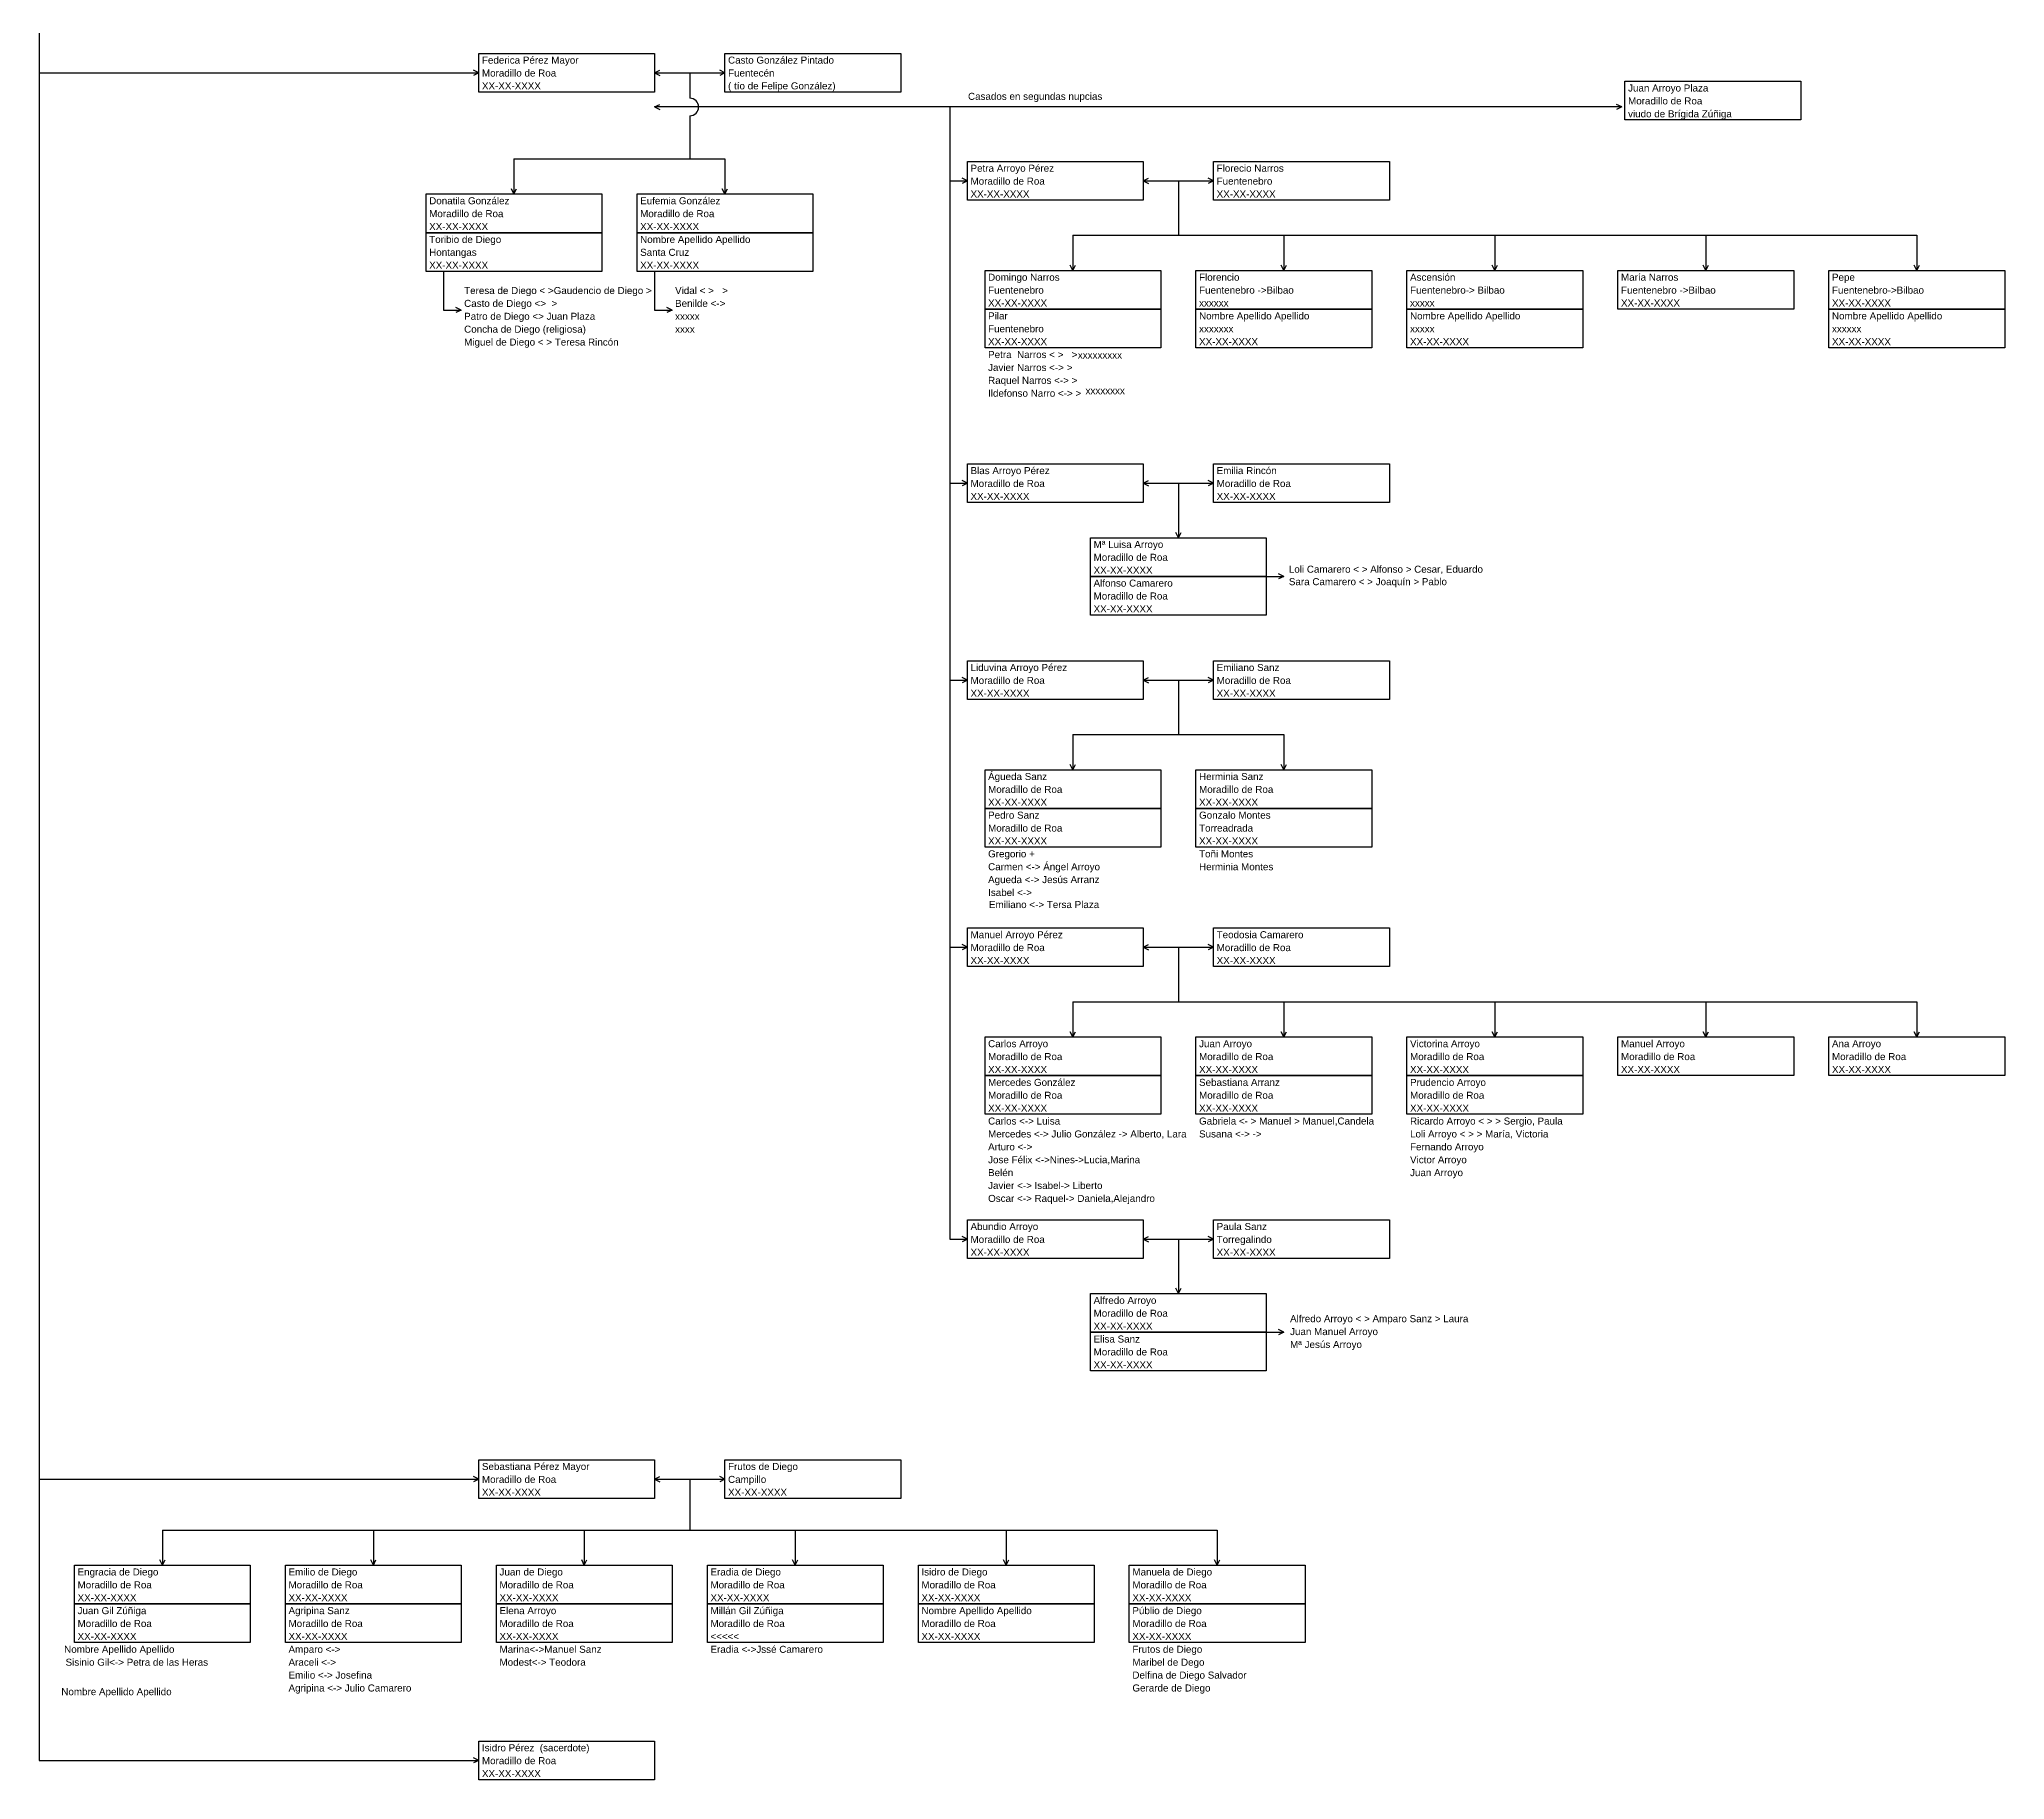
# Model space of a CAD drawing. Header units: millimetres. Extents: x -16844 to 23151, y -8543 to 4892.
# Drawn here: x 3797 to 4356, y -487 to 8 of the extents above; entities that cross this region are included whole.
import ezdxf

# ---------------------------------------------------------------- set-up
doc = ezdxf.new("R2010")
doc.units = ezdxf.units.MM
doc.styles.add('Arial', font='arial.ttf', dxfattribs={"height": 0.01})

# ---------------------------------------------------------------- blocks, each defined once
blk = doc.blocks.new('Casilla individual')
at = {"color": 0}
blk.add_lwpolyline([(0, 11), (50, 11), (50, 0), (0, 0)], close=True, dxfattribs=at)
at = {"color": 0, "style": 'Arial'}
for tag, p in [('NOMBRE', (0.88, 8.08)), ('LUGAR_NACIMIENTO', (0.88, 4.42)), ('FECHA', (0.88, 0.75))]:
    blk.add_attdef(tag, p, '', height=2, dxfattribs=at)
blk = doc.blocks.new('Flecha')
for q in [(1.5, 0.75), (1.5, -0.75)]:
    blk.add_line((0, 0), q)
blk = doc.blocks.new('Hermanos')
at = {"style": 'Arial'}
blk.add_attdef('NOMBRE', (0, 0), '', height=2, dxfattribs=at)

msp = doc.modelspace()

# ---------------------------------------------------------------- linework, layer by layer
at = {"color": 135}
msp.add_line((3797.06, 314.5), (3797.06, -481), dxfattribs=at)
at = {"color": 3}
msp.add_line((3932.06, -25.5), (3992.06, -25.5), dxfattribs=at)
at = {"color": 30}
for p, q in [((4056.02, -31.75), (4061.02, -31.75)), ((4056.02, -117.75), (4061.02, -117.75)), ((4056.02, -173.75), (4061.02, -173.75)), ((4056.02, -249.75), (4061.02, -249.75)), ((4056.02, -332.75), (4061.02, -332.75))]:
    msp.add_line(p, q, dxfattribs=at)
for p, q in [((4121.02, -31.75), (4121.02, -47.25)), ((4091.02, -47.25), (4331.02, -47.25)), ((3912.06, -68.5), (3917.06, -68.5)), ((3972.06, -68.5), (3977.06, -68.5)), ((4121.02, -117.75), (4121.02, -133.25)), ((4146.02, -144.25), (4151.02, -144.25)), ((4121.02, -173.75), (4121.02, -189.25)), ((4091.02, -189.25), (4151.02, -189.25)), ((4121.02, -249.75), (4121.02, -265.25)), ((4091.02, -265.25), (4331.02, -265.25)), ((4121.02, -332.75), (4121.02, -348.25)), ((4146.02, -359.25), (4151.02, -359.25)), ((3832.06, -415.5), (4132.06, -415.5))]:
    msp.add_line(p, q)
at = {"color": 135}
for points in [[(3797.06, -1), (3922.06, -1)], [(3797.06, -401), (3922.06, -401)], [(3797.06, -481), (3922.06, -481)]]:
    msp.add_lwpolyline(points, dxfattribs=at)
for points in [[(3972.06, -1), (3992.06, -1)], [(4111.02, -31.75), (4131.02, -31.75)], [(4091.02, -47.25), (4091.02, -57.25)], [(4151.02, -47.25), (4151.02, -57.25)], [(4211.02, -47.25), (4211.02, -57.25)], [(4271.02, -47.25), (4271.02, -57.25)], [(4331.02, -47.25), (4331.02, -57.25)], [(3912.06, -57.5), (3912.06, -68.5)], [(3972.06, -57.5), (3972.06, -68.5)], [(4111.02, -117.75), (4131.02, -117.75)], [(4111.02, -173.75), (4131.02, -173.75)], [(4091.02, -189.25), (4091.02, -199.25)], [(4151.02, -189.25), (4151.02, -199.25)], [(4111.02, -249.75), (4131.02, -249.75)], [(4091.02, -265.25), (4091.02, -275.25)], [(4151.02, -265.25), (4151.02, -275.25)], [(4211.02, -265.25), (4211.02, -275.25)], [(4271.02, -265.25), (4271.02, -275.25)], [(4331.02, -265.25), (4331.02, -275.25)], [(4111.02, -332.75), (4131.02, -332.75)], [(3972.06, -401), (3992.06, -401)], [(3982.06, -401), (3982.06, -415.5)], [(3832.06, -415.5), (3832.06, -425.5)], [(3892.06, -415.5), (3892.06, -425.5)], [(3952.06, -415.5), (3952.06, -425.5)], [(4012.06, -415.5), (4012.06, -425.5)], [(4072.06, -415.5), (4072.06, -425.5)], [(4132.06, -415.5), (4132.06, -425.5)], [(3797.06, -481), (3922.06, -481)]]:
    msp.add_lwpolyline(points)
at = {"color": 3}
for points in [[(3982.06, -1), (3982.06, -8.25)], [(3982.06, -13.25), (3982.06, -25.5)], [(3932.06, -25.5), (3932.06, -35.5)], [(3992.06, -25.5), (3992.06, -35.5)]]:
    msp.add_lwpolyline(points, dxfattribs=at)
at = {"color": 30}
for points in [[(4247.11, -10.75), (3972.06, -10.75)], [(4056.02, -10.75), (4056.02, -332.75)]]:
    msp.add_lwpolyline(points, dxfattribs=at)
at = {"color": 3}
msp.add_arc((3982.06, -10.75), 2.5, 270, 90, dxfattribs=at)

# ---------------------------------------------------------------- block references
at = {"color": 135}
ref = msp.add_blockref('Casilla individual', (3922.06, -6.5), dxfattribs=at)
ref.add_attrib('FECHA', 'XX-XX-XXXX', (3922.94, -5.75), dxfattribs={"height": 2, "style": 'Arial'})
ref.add_attrib('LUGAR_NACIMIENTO', 'Moradillo de Roa', (3922.94, -2.09), dxfattribs={"height": 2, "style": 'Arial'})
ref.add_attrib('NOMBRE', 'Federica Pérez Mayor', (3922.94, 1.58), dxfattribs={"height": 2, "style": 'Arial'})
at = {"color": 3}
ref = msp.add_blockref('Casilla individual', (3992.06, -6.5), dxfattribs=at)
ref.add_attrib('FECHA', '( tío de Felipe González)', (3992.94, -5.75), dxfattribs={"height": 2, "style": 'Arial'})
ref.add_attrib('LUGAR_NACIMIENTO', 'Fuentecén', (3992.94, -2.09), dxfattribs={"height": 2, "style": 'Arial'})
ref.add_attrib('NOMBRE', 'Casto González Pintado', (3992.94, 1.58), dxfattribs={"color": 72, "height": 2, "style": 'Arial'})
for p, rotation in [((3922.06, -1), 180), ((3992.06, -1), 180), ((4247.11, -10.75), 180), ((4061.02, -31.75), 180), ((4131.02, -31.75), 180), ((3932.06, -35.5), 89.99999999999999), ((3992.06, -35.5), 89.99999999999999), ((4091.02, -57.25), 89.99999999999999), ((4151.02, -57.25), 89.99999999999999), ((4211.02, -57.25), 89.99999999999999), ((4271.02, -57.25), 89.99999999999999), ((4331.02, -57.25), 89.99999999999999), ((3917.06, -68.5), 180), ((3977.06, -68.5), 180), ((4131.02, -117.75), 180), ((4121.02, -133.25), 89.99999999999999), ((4151.02, -144.25), 180), ((4061.02, -173.75), 180), ((4131.02, -173.75), 180), ((4091.02, -199.25), 89.99999999999999), ((4151.02, -199.25), 89.99999999999999), ((4131.02, -249.75), 180), ((4091.02, -275.25), 89.99999999999999), ((4151.02, -275.25), 89.99999999999999), ((4211.02, -275.25), 89.99999999999999), ((4271.02, -275.25), 89.99999999999999), ((4331.02, -275.25), 89.99999999999999), ((4061.02, -332.75), 180), ((4131.02, -332.75), 180), ((4121.02, -348.25), 89.99999999999999), ((4151.02, -359.25), 180), ((3922.06, -401), 180), ((3992.06, -401), 180), ((3832.06, -425.5), 89.99999999999999), ((3892.06, -425.5), 89.99999999999999), ((3952.06, -425.5), 89.99999999999999), ((4012.06, -425.5), 89.99999999999999), ((4072.06, -425.5), 89.99999999999999), ((4132.06, -425.5), 89.99999999999999), ((3922.06, -481), 180)]:
    msp.add_blockref('Flecha', p, dxfattribs=dict(rotation=rotation))
for p in [(3972.06, -1), (4111.02, -31.75), (4111.02, -117.75), (4111.02, -173.75), (4111.02, -249.75), (4111.02, -332.75), (3972.06, -401)]:
    msp.add_blockref('Flecha', p)
at = {"color": 42}
ref = msp.add_blockref('Casilla individual', (4248.03, -14.44), dxfattribs=at)
ref.add_attrib('FECHA', 'viudo de Brígida Zúñiga', (4248.91, -13.69), dxfattribs={"color": 6, "height": 2, "style": 'Arial'})
ref.add_attrib('LUGAR_NACIMIENTO', 'Moradillo de Roa', (4248.91, -10.02), dxfattribs={"height": 2, "style": 'Arial'})
ref.add_attrib('NOMBRE', 'Juan Arroyo Plaza ', (4248.91, -6.35), dxfattribs={"color": 31, "height": 2, "style": 'Arial'})
at = {"color": 30}
msp.add_blockref('Flecha', (3972.06, -10.75), dxfattribs=at)
ref = msp.add_blockref('Casilla individual', (4061.02, -37.25))
ref.add_attrib('FECHA', 'XX-XX-XXXX', (4061.9, -36.5), dxfattribs={"height": 2, "style": 'Arial'})
ref.add_attrib('LUGAR_NACIMIENTO', 'Moradillo de Roa', (4061.9, -32.84), dxfattribs={"height": 2, "style": 'Arial'})
ref.add_attrib('NOMBRE', 'Petra Arroyo Pérez', (4061.9, -29.17), dxfattribs={"height": 2, "style": 'Arial'})
ref = msp.add_blockref('Casilla individual', (4131.02, -37.25))
ref.add_attrib('FECHA', 'XX-XX-XXXX', (4131.9, -36.5), dxfattribs={"height": 2, "style": 'Arial'})
ref.add_attrib('LUGAR_NACIMIENTO', 'Fuentenebro', (4131.9, -32.84), dxfattribs={"height": 2, "style": 'Arial'})
ref.add_attrib('NOMBRE', 'Florecio Narros', (4131.9, -29.17), dxfattribs={"height": 2, "style": 'Arial'})
ref = msp.add_blockref('Casilla individual', (3907.06, -46.5))
ref.add_attrib('FECHA', 'XX-XX-XXXX', (3907.94, -45.75), dxfattribs={"height": 2, "style": 'Arial'})
ref.add_attrib('LUGAR_NACIMIENTO', 'Moradillo de Roa', (3907.94, -42.09), dxfattribs={"height": 2, "style": 'Arial'})
ref.add_attrib('NOMBRE', 'Donatila González', (3907.94, -38.42), dxfattribs={"height": 2, "style": 'Arial'})
ref = msp.add_blockref('Casilla individual', (3967.06, -46.5))
ref.add_attrib('FECHA', 'XX-XX-XXXX', (3967.94, -45.75), dxfattribs={"height": 2, "style": 'Arial'})
ref.add_attrib('LUGAR_NACIMIENTO', 'Moradillo de Roa', (3967.94, -42.09), dxfattribs={"height": 2, "style": 'Arial'})
ref.add_attrib('NOMBRE', 'Eufemia González', (3967.94, -38.42), dxfattribs={"height": 2, "style": 'Arial'})
ref = msp.add_blockref('Casilla individual', (3907.06, -57.5))
ref.add_attrib('FECHA', 'XX-XX-XXXX', (3907.94, -56.75), dxfattribs={"height": 2, "style": 'Arial'})
ref.add_attrib('LUGAR_NACIMIENTO', 'Hontangas', (3907.94, -53.09), dxfattribs={"height": 2, "style": 'Arial'})
ref.add_attrib('NOMBRE', 'Toribio de Diego', (3907.94, -49.42), dxfattribs={"height": 2, "style": 'Arial'})
ref = msp.add_blockref('Casilla individual', (3967.06, -57.5))
ref.add_attrib('FECHA', 'XX-XX-XXXX', (3967.94, -56.75), dxfattribs={"height": 2, "style": 'Arial'})
ref.add_attrib('LUGAR_NACIMIENTO', 'Santa Cruz', (3967.94, -53.09), dxfattribs={"height": 2, "style": 'Arial'})
ref.add_attrib('NOMBRE', 'Nombre Apellido Apellido', (3967.94, -49.42), dxfattribs={"height": 2, "style": 'Arial'})
ref = msp.add_blockref('Casilla individual', (4066.02, -68.25))
ref.add_attrib('FECHA', 'XX-XX-XXXX', (4066.9, -67.5), dxfattribs={"height": 2, "style": 'Arial'})
ref.add_attrib('LUGAR_NACIMIENTO', 'Fuentenebro', (4066.9, -63.84), dxfattribs={"height": 2, "style": 'Arial'})
ref.add_attrib('NOMBRE', 'Domingo Narros', (4066.9, -60.17), dxfattribs={"height": 2, "style": 'Arial'})
ref = msp.add_blockref('Casilla individual', (4126.02, -68.25))
ref.add_attrib('FECHA', 'xxxxxx', (4126.9, -67.5), dxfattribs={"height": 2, "style": 'Arial'})
ref.add_attrib('LUGAR_NACIMIENTO', 'Fuentenebro ->Bilbao', (4126.9, -63.84), dxfattribs={"height": 2, "style": 'Arial'})
ref.add_attrib('NOMBRE', 'Florencio', (4126.9, -60.17), dxfattribs={"height": 2, "style": 'Arial'})
ref = msp.add_blockref('Casilla individual', (4186.02, -68.25))
ref.add_attrib('FECHA', 'xxxxx', (4186.9, -67.5), dxfattribs={"height": 2, "style": 'Arial'})
ref.add_attrib('LUGAR_NACIMIENTO', 'Fuentenebro-> Bilbao', (4186.9, -63.84), dxfattribs={"height": 2, "style": 'Arial'})
ref.add_attrib('NOMBRE', 'Ascensión', (4186.9, -60.17), dxfattribs={"height": 2, "style": 'Arial'})
ref = msp.add_blockref('Casilla individual', (4246.02, -68.25))
ref.add_attrib('FECHA', 'XX-XX-XXXX', (4246.9, -67.5), dxfattribs={"height": 2, "style": 'Arial'})
ref.add_attrib('LUGAR_NACIMIENTO', 'Fuentenebro ->Bilbao', (4246.9, -63.84), dxfattribs={"height": 2, "style": 'Arial'})
ref.add_attrib('NOMBRE', 'María Narros', (4246.9, -60.17), dxfattribs={"height": 2, "style": 'Arial'})
ref = msp.add_blockref('Casilla individual', (4306.02, -68.25))
ref.add_attrib('FECHA', 'XX-XX-XXXX', (4306.9, -67.5), dxfattribs={"height": 2, "style": 'Arial'})
ref.add_attrib('LUGAR_NACIMIENTO', 'Fuentenebro->Bilbao', (4306.9, -63.84), dxfattribs={"height": 2, "style": 'Arial'})
ref.add_attrib('NOMBRE', 'Pepe', (4306.9, -60.17), dxfattribs={"height": 2, "style": 'Arial'})
ref = msp.add_blockref('Casilla individual', (4066.02, -79.25))
ref.add_attrib('FECHA', 'XX-XX-XXXX', (4066.9, -78.5), dxfattribs={"height": 2, "style": 'Arial'})
ref.add_attrib('LUGAR_NACIMIENTO', 'Fuentenebro', (4066.9, -74.84), dxfattribs={"height": 2, "style": 'Arial'})
ref.add_attrib('NOMBRE', 'Pilar', (4066.9, -71.17), dxfattribs={"height": 2, "style": 'Arial'})
ref = msp.add_blockref('Casilla individual', (4126.02, -79.25))
ref.add_attrib('FECHA', 'XX-XX-XXXX', (4126.9, -78.5), dxfattribs={"height": 2, "style": 'Arial'})
ref.add_attrib('LUGAR_NACIMIENTO', 'xxxxxxx', (4126.9, -74.84), dxfattribs={"height": 2, "style": 'Arial'})
ref.add_attrib('NOMBRE', 'Nombre Apellido Apellido', (4126.9, -71.17), dxfattribs={"height": 2, "style": 'Arial'})
ref = msp.add_blockref('Casilla individual', (4186.02, -79.25))
ref.add_attrib('FECHA', 'XX-XX-XXXX', (4186.9, -78.5), dxfattribs={"height": 2, "style": 'Arial'})
ref.add_attrib('LUGAR_NACIMIENTO', 'xxxxx', (4186.9, -74.84), dxfattribs={"height": 2, "style": 'Arial'})
ref.add_attrib('NOMBRE', 'Nombre Apellido Apellido', (4186.9, -71.17), dxfattribs={"height": 2, "style": 'Arial'})
ref = msp.add_blockref('Casilla individual', (4306.02, -79.25))
ref.add_attrib('FECHA', 'XX-XX-XXXX', (4306.9, -78.5), dxfattribs={"height": 2, "style": 'Arial'})
ref.add_attrib('LUGAR_NACIMIENTO', 'xxxxxx', (4306.9, -74.84), dxfattribs={"height": 2, "style": 'Arial'})
ref.add_attrib('NOMBRE', 'Nombre Apellido Apellido', (4306.9, -71.17), dxfattribs={"height": 2, "style": 'Arial'})
for p, values in [((4045.07, -82.32), {'NOMBRE': '                                                             xxxxxxxxx '}), ((4045.72, -92.44), {'NOMBRE': '                                                               xxxxxxxx'})]:
    msp.add_blockref('Hermanos', p).add_auto_attribs(values)
at = {"color": 30, "rotation": 180}
for p in [(4061.02, -117.75), (4061.02, -249.75)]:
    msp.add_blockref('Flecha', p, dxfattribs=at)
ref = msp.add_blockref('Casilla individual', (4061.02, -123.25))
ref.add_attrib('FECHA', 'XX-XX-XXXX', (4061.9, -122.5), dxfattribs={"height": 2, "style": 'Arial'})
ref.add_attrib('LUGAR_NACIMIENTO', 'Moradillo de Roa', (4061.9, -118.84), dxfattribs={"height": 2, "style": 'Arial'})
ref.add_attrib('NOMBRE', 'Blas Arroyo Pérez', (4061.9, -115.17), dxfattribs={"height": 2, "style": 'Arial'})
ref = msp.add_blockref('Casilla individual', (4131.02, -123.25))
ref.add_attrib('FECHA', 'XX-XX-XXXX', (4131.9, -122.5), dxfattribs={"height": 2, "style": 'Arial'})
ref.add_attrib('LUGAR_NACIMIENTO', 'Moradillo de Roa', (4131.9, -118.84), dxfattribs={"height": 2, "style": 'Arial'})
ref.add_attrib('NOMBRE', 'Emilia Rincón', (4131.9, -115.17), dxfattribs={"height": 2, "style": 'Arial'})
ref = msp.add_blockref('Casilla individual', (4096.02, -144.25))
ref.add_attrib('FECHA', 'XX-XX-XXXX', (4096.9, -143.5), dxfattribs={"height": 2, "style": 'Arial'})
ref.add_attrib('LUGAR_NACIMIENTO', 'Moradillo de Roa', (4096.9, -139.84), dxfattribs={"height": 2, "style": 'Arial'})
ref.add_attrib('NOMBRE', 'Mª Luisa Arroyo', (4096.9, -136.17), dxfattribs={"height": 2, "style": 'Arial'})
ref = msp.add_blockref('Casilla individual', (4096.02, -155.25))
ref.add_attrib('FECHA', 'XX-XX-XXXX', (4096.9, -154.5), dxfattribs={"height": 2, "style": 'Arial'})
ref.add_attrib('LUGAR_NACIMIENTO', 'Moradillo de Roa', (4096.9, -150.84), dxfattribs={"height": 2, "style": 'Arial'})
ref.add_attrib('NOMBRE', 'Alfonso Camarero', (4096.9, -147.17), dxfattribs={"height": 2, "style": 'Arial'})
ref = msp.add_blockref('Casilla individual', (4061.02, -179.25))
ref.add_attrib('FECHA', 'XX-XX-XXXX', (4061.9, -178.5), dxfattribs={"height": 2, "style": 'Arial'})
ref.add_attrib('LUGAR_NACIMIENTO', 'Moradillo de Roa', (4061.9, -174.84), dxfattribs={"height": 2, "style": 'Arial'})
ref.add_attrib('NOMBRE', 'Liduvina Arroyo Pérez', (4061.9, -171.17), dxfattribs={"height": 2, "style": 'Arial'})
ref = msp.add_blockref('Casilla individual', (4131.02, -179.25))
ref.add_attrib('FECHA', 'XX-XX-XXXX', (4131.9, -178.5), dxfattribs={"height": 2, "style": 'Arial'})
ref.add_attrib('LUGAR_NACIMIENTO', 'Moradillo de Roa', (4131.9, -174.84), dxfattribs={"height": 2, "style": 'Arial'})
ref.add_attrib('NOMBRE', 'Emiliano Sanz', (4131.9, -171.17), dxfattribs={"height": 2, "style": 'Arial'})
ref = msp.add_blockref('Casilla individual', (4066.02, -210.25))
ref.add_attrib('FECHA', 'XX-XX-XXXX', (4066.9, -209.5), dxfattribs={"height": 2, "style": 'Arial'})
ref.add_attrib('LUGAR_NACIMIENTO', 'Moradillo de Roa', (4066.9, -205.84), dxfattribs={"height": 2, "style": 'Arial'})
ref.add_attrib('NOMBRE', 'Águeda Sanz', (4066.9, -202.17), dxfattribs={"height": 2, "style": 'Arial'})
ref = msp.add_blockref('Casilla individual', (4126.02, -210.25))
ref.add_attrib('FECHA', 'XX-XX-XXXX', (4126.9, -209.5), dxfattribs={"height": 2, "style": 'Arial'})
ref.add_attrib('LUGAR_NACIMIENTO', 'Moradillo de Roa', (4126.9, -205.84), dxfattribs={"height": 2, "style": 'Arial'})
ref.add_attrib('NOMBRE', 'Herminia Sanz', (4126.9, -202.17), dxfattribs={"height": 2, "style": 'Arial'})
ref = msp.add_blockref('Casilla individual', (4066.02, -221.25))
ref.add_attrib('FECHA', 'XX-XX-XXXX', (4066.9, -220.5), dxfattribs={"height": 2, "style": 'Arial'})
ref.add_attrib('LUGAR_NACIMIENTO', 'Moradillo de Roa', (4066.9, -216.84), dxfattribs={"height": 2, "style": 'Arial'})
ref.add_attrib('NOMBRE', 'Pedro Sanz', (4066.9, -213.17), dxfattribs={"height": 2, "style": 'Arial'})
ref = msp.add_blockref('Casilla individual', (4126.02, -221.25))
ref.add_attrib('FECHA', 'XX-XX-XXXX', (4126.9, -220.5), dxfattribs={"height": 2, "style": 'Arial'})
ref.add_attrib('LUGAR_NACIMIENTO', 'Torreadrada', (4126.9, -216.84), dxfattribs={"height": 2, "style": 'Arial'})
ref.add_attrib('NOMBRE', 'Gonzalo Montes', (4126.9, -213.17), dxfattribs={"height": 2, "style": 'Arial'})
ref = msp.add_blockref('Casilla individual', (4061.02, -255.25))
ref.add_attrib('FECHA', 'XX-XX-XXXX', (4061.9, -254.5), dxfattribs={"height": 2, "style": 'Arial'})
ref.add_attrib('LUGAR_NACIMIENTO', 'Moradillo de Roa', (4061.9, -250.84), dxfattribs={"height": 2, "style": 'Arial'})
ref.add_attrib('NOMBRE', 'Manuel Arroyo Pérez', (4061.9, -247.17), dxfattribs={"height": 2, "style": 'Arial'})
ref = msp.add_blockref('Casilla individual', (4131.02, -255.25))
ref.add_attrib('FECHA', 'XX-XX-XXXX', (4131.9, -254.5), dxfattribs={"height": 2, "style": 'Arial'})
ref.add_attrib('LUGAR_NACIMIENTO', 'Moradillo de Roa', (4131.9, -250.84), dxfattribs={"height": 2, "style": 'Arial'})
ref.add_attrib('NOMBRE', 'Teodosia Camarero', (4131.9, -247.17), dxfattribs={"height": 2, "style": 'Arial'})
ref = msp.add_blockref('Casilla individual', (4066.02, -286.25))
ref.add_attrib('FECHA', 'XX-XX-XXXX', (4066.9, -285.5), dxfattribs={"height": 2, "style": 'Arial'})
ref.add_attrib('LUGAR_NACIMIENTO', 'Moradillo de Roa', (4066.9, -281.84), dxfattribs={"height": 2, "style": 'Arial'})
ref.add_attrib('NOMBRE', 'Carlos Arroyo ', (4066.9, -278.17), dxfattribs={"height": 2, "style": 'Arial'})
ref = msp.add_blockref('Casilla individual', (4126.02, -286.25))
ref.add_attrib('FECHA', 'XX-XX-XXXX', (4126.9, -285.5), dxfattribs={"height": 2, "style": 'Arial'})
ref.add_attrib('LUGAR_NACIMIENTO', 'Moradillo de Roa', (4126.9, -281.84), dxfattribs={"height": 2, "style": 'Arial'})
ref.add_attrib('NOMBRE', 'Juan Arroyo', (4126.9, -278.17), dxfattribs={"height": 2, "style": 'Arial'})
ref = msp.add_blockref('Casilla individual', (4186.02, -286.25))
ref.add_attrib('FECHA', 'XX-XX-XXXX', (4186.9, -285.5), dxfattribs={"height": 2, "style": 'Arial'})
ref.add_attrib('LUGAR_NACIMIENTO', 'Moradillo de Roa', (4186.9, -281.84), dxfattribs={"height": 2, "style": 'Arial'})
ref.add_attrib('NOMBRE', 'Victorina Arroyo', (4186.9, -278.17), dxfattribs={"height": 2, "style": 'Arial'})
ref = msp.add_blockref('Casilla individual', (4246.02, -286.25))
ref.add_attrib('FECHA', 'XX-XX-XXXX', (4246.9, -285.5), dxfattribs={"height": 2, "style": 'Arial'})
ref.add_attrib('LUGAR_NACIMIENTO', 'Moradillo de Roa', (4246.9, -281.84), dxfattribs={"height": 2, "style": 'Arial'})
ref.add_attrib('NOMBRE', 'Manuel Arroyo', (4246.9, -278.17), dxfattribs={"height": 2, "style": 'Arial'})
ref = msp.add_blockref('Casilla individual', (4306.02, -286.25))
ref.add_attrib('FECHA', 'XX-XX-XXXX', (4306.9, -285.5), dxfattribs={"height": 2, "style": 'Arial'})
ref.add_attrib('LUGAR_NACIMIENTO', 'Moradillo de Roa', (4306.9, -281.84), dxfattribs={"height": 2, "style": 'Arial'})
ref.add_attrib('NOMBRE', 'Ana Arroyo', (4306.9, -278.17), dxfattribs={"height": 2, "style": 'Arial'})
ref = msp.add_blockref('Casilla individual', (4066.02, -297.25))
ref.add_attrib('FECHA', 'XX-XX-XXXX', (4066.9, -296.5), dxfattribs={"height": 2, "style": 'Arial'})
ref.add_attrib('LUGAR_NACIMIENTO', 'Moradillo de Roa', (4066.9, -292.84), dxfattribs={"height": 2, "style": 'Arial'})
ref.add_attrib('NOMBRE', 'Mercedes González ', (4066.9, -289.17), dxfattribs={"color": 3, "height": 2, "style": 'Arial'})
ref = msp.add_blockref('Casilla individual', (4126.02, -297.25))
ref.add_attrib('FECHA', 'XX-XX-XXXX', (4126.9, -296.5), dxfattribs={"height": 2, "style": 'Arial'})
ref.add_attrib('LUGAR_NACIMIENTO', 'Moradillo de Roa', (4126.9, -292.84), dxfattribs={"height": 2, "style": 'Arial'})
ref.add_attrib('NOMBRE', 'Sebastiana Arranz', (4126.9, -289.17), dxfattribs={"height": 2, "style": 'Arial'})
ref = msp.add_blockref('Casilla individual', (4186.02, -297.25))
ref.add_attrib('FECHA', 'XX-XX-XXXX', (4186.9, -296.5), dxfattribs={"height": 2, "style": 'Arial'})
ref.add_attrib('LUGAR_NACIMIENTO', 'Moradillo de Roa', (4186.9, -292.84), dxfattribs={"height": 2, "style": 'Arial'})
ref.add_attrib('NOMBRE', 'Prudencio Arroyo', (4186.9, -289.17), dxfattribs={"height": 2, "style": 'Arial'})
ref = msp.add_blockref('Casilla individual', (4061.02, -338.25))
ref.add_attrib('FECHA', 'XX-XX-XXXX', (4061.9, -337.5), dxfattribs={"height": 2, "style": 'Arial'})
ref.add_attrib('LUGAR_NACIMIENTO', 'Moradillo de Roa', (4061.9, -333.84), dxfattribs={"height": 2, "style": 'Arial'})
ref.add_attrib('NOMBRE', 'Abundio Arroyo', (4061.9, -330.17), dxfattribs={"height": 2, "style": 'Arial'})
ref = msp.add_blockref('Casilla individual', (4131.02, -338.25))
ref.add_attrib('FECHA', 'XX-XX-XXXX', (4131.9, -337.5), dxfattribs={"height": 2, "style": 'Arial'})
ref.add_attrib('LUGAR_NACIMIENTO', 'Torregalindo', (4131.9, -333.84), dxfattribs={"height": 2, "style": 'Arial'})
ref.add_attrib('NOMBRE', 'Paula Sanz', (4131.9, -330.17), dxfattribs={"height": 2, "style": 'Arial'})
ref = msp.add_blockref('Casilla individual', (4096.02, -359.25))
ref.add_attrib('FECHA', 'XX-XX-XXXX', (4096.9, -358.5), dxfattribs={"height": 2, "style": 'Arial'})
ref.add_attrib('LUGAR_NACIMIENTO', 'Moradillo de Roa', (4096.9, -354.84), dxfattribs={"height": 2, "style": 'Arial'})
ref.add_attrib('NOMBRE', 'Alfredo Arroyo', (4096.9, -351.17), dxfattribs={"height": 2, "style": 'Arial'})
ref = msp.add_blockref('Casilla individual', (4096.02, -370.25))
ref.add_attrib('FECHA', 'XX-XX-XXXX', (4096.9, -369.5), dxfattribs={"height": 2, "style": 'Arial'})
ref.add_attrib('LUGAR_NACIMIENTO', 'Moradillo de Roa', (4096.9, -365.84), dxfattribs={"height": 2, "style": 'Arial'})
ref.add_attrib('NOMBRE', 'Elisa Sanz', (4096.9, -362.17), dxfattribs={"height": 2, "style": 'Arial'})
at = {"color": 135}
ref = msp.add_blockref('Casilla individual', (3922.06, -406.5), dxfattribs=at)
ref.add_attrib('FECHA', 'XX-XX-XXXX', (3922.94, -405.75), dxfattribs={"height": 2, "style": 'Arial'})
ref.add_attrib('LUGAR_NACIMIENTO', 'Moradillo de Roa', (3922.94, -402.09), dxfattribs={"height": 2, "style": 'Arial'})
ref.add_attrib('NOMBRE', 'Sebastiana Pérez Mayor', (3922.94, -398.42), dxfattribs={"height": 2, "style": 'Arial'})
ref = msp.add_blockref('Casilla individual', (3992.06, -406.5))
ref.add_attrib('FECHA', 'XX-XX-XXXX', (3992.94, -405.75), dxfattribs={"height": 2, "style": 'Arial'})
ref.add_attrib('LUGAR_NACIMIENTO', 'Campillo', (3992.94, -402.09), dxfattribs={"height": 2, "style": 'Arial'})
ref.add_attrib('NOMBRE', 'Frutos de Diego', (3992.94, -398.42), dxfattribs={"height": 2, "style": 'Arial'})
ref = msp.add_blockref('Casilla individual', (3807.06, -436.5))
ref.add_attrib('FECHA', 'XX-XX-XXXX', (3807.94, -435.75), dxfattribs={"height": 2, "style": 'Arial'})
ref.add_attrib('LUGAR_NACIMIENTO', 'Moradillo de Roa', (3807.94, -432.09), dxfattribs={"height": 2, "style": 'Arial'})
ref.add_attrib('NOMBRE', 'Engracia de Diego', (3807.94, -428.42), dxfattribs={"height": 2, "style": 'Arial'})
ref = msp.add_blockref('Casilla individual', (3867.06, -436.5))
ref.add_attrib('FECHA', 'XX-XX-XXXX', (3867.94, -435.75), dxfattribs={"height": 2, "style": 'Arial'})
ref.add_attrib('LUGAR_NACIMIENTO', 'Moradillo de Roa', (3867.94, -432.09), dxfattribs={"height": 2, "style": 'Arial'})
ref.add_attrib('NOMBRE', 'Emilio de Diego', (3867.94, -428.42), dxfattribs={"height": 2, "style": 'Arial'})
ref = msp.add_blockref('Casilla individual', (3927.06, -436.5))
ref.add_attrib('FECHA', 'XX-XX-XXXX', (3927.94, -435.75), dxfattribs={"height": 2, "style": 'Arial'})
ref.add_attrib('LUGAR_NACIMIENTO', 'Moradillo de Roa', (3927.94, -432.09), dxfattribs={"height": 2, "style": 'Arial'})
ref.add_attrib('NOMBRE', 'Juan de Diego', (3927.94, -428.42), dxfattribs={"height": 2, "style": 'Arial'})
ref = msp.add_blockref('Casilla individual', (3987.06, -436.5))
ref.add_attrib('FECHA', 'XX-XX-XXXX', (3987.94, -435.75), dxfattribs={"height": 2, "style": 'Arial'})
ref.add_attrib('LUGAR_NACIMIENTO', 'Moradillo de Roa', (3987.94, -432.09), dxfattribs={"height": 2, "style": 'Arial'})
ref.add_attrib('NOMBRE', 'Eradia de Diego', (3987.94, -428.42), dxfattribs={"height": 2, "style": 'Arial'})
ref = msp.add_blockref('Casilla individual', (4047.06, -436.5))
ref.add_attrib('FECHA', 'XX-XX-XXXX', (4047.94, -435.75), dxfattribs={"height": 2, "style": 'Arial'})
ref.add_attrib('LUGAR_NACIMIENTO', 'Moradillo de Roa', (4047.94, -432.09), dxfattribs={"height": 2, "style": 'Arial'})
ref.add_attrib('NOMBRE', 'Isidro de Diego', (4047.94, -428.42), dxfattribs={"height": 2, "style": 'Arial'})
ref = msp.add_blockref('Casilla individual', (4107.06, -436.5))
ref.add_attrib('FECHA', 'XX-XX-XXXX', (4107.94, -435.75), dxfattribs={"height": 2, "style": 'Arial'})
ref.add_attrib('LUGAR_NACIMIENTO', 'Moradillo de Roa', (4107.94, -432.09), dxfattribs={"height": 2, "style": 'Arial'})
ref.add_attrib('NOMBRE', 'Manuela de Diego', (4107.94, -428.42), dxfattribs={"height": 2, "style": 'Arial'})
ref = msp.add_blockref('Casilla individual', (3807.06, -447.5))
ref.add_attrib('FECHA', 'XX-XX-XXXX', (3807.94, -446.75), dxfattribs={"height": 2, "style": 'Arial'})
ref.add_attrib('LUGAR_NACIMIENTO', 'Moradillo de Roa', (3807.94, -443.09), dxfattribs={"height": 2, "style": 'Arial'})
ref.add_attrib('NOMBRE', 'Juan Gil Zúñiga', (3807.94, -439.42), dxfattribs={"color": 6, "height": 2, "style": 'Arial'})
ref = msp.add_blockref('Casilla individual', (3867.06, -447.5))
ref.add_attrib('FECHA', 'XX-XX-XXXX', (3867.94, -446.75), dxfattribs={"height": 2, "style": 'Arial'})
ref.add_attrib('LUGAR_NACIMIENTO', 'Moradillo de Roa', (3867.94, -443.09), dxfattribs={"height": 2, "style": 'Arial'})
ref.add_attrib('NOMBRE', 'Agripina Sanz', (3867.94, -439.42), dxfattribs={"height": 2, "style": 'Arial'})
ref = msp.add_blockref('Casilla individual', (3927.06, -447.5))
ref.add_attrib('FECHA', 'XX-XX-XXXX', (3927.94, -446.75), dxfattribs={"height": 2, "style": 'Arial'})
ref.add_attrib('LUGAR_NACIMIENTO', 'Moradillo de Roa', (3927.94, -443.09), dxfattribs={"height": 2, "style": 'Arial'})
ref.add_attrib('NOMBRE', 'Elena Arroyo', (3927.94, -439.42), dxfattribs={"height": 2, "style": 'Arial'})
ref = msp.add_blockref('Casilla individual', (3987.06, -447.5))
ref.add_attrib('FECHA', '<<<<<', (3987.94, -446.75), dxfattribs={"height": 2, "style": 'Arial'})
ref.add_attrib('LUGAR_NACIMIENTO', 'Moradillo de Roa', (3987.94, -443.09), dxfattribs={"height": 2, "style": 'Arial'})
ref.add_attrib('NOMBRE', 'Millán Gil Zúñiga', (3987.94, -439.42), dxfattribs={"color": 6, "height": 2, "style": 'Arial'})
ref = msp.add_blockref('Casilla individual', (4047.06, -447.5))
ref.add_attrib('FECHA', 'XX-XX-XXXX', (4047.94, -446.75), dxfattribs={"height": 2, "style": 'Arial'})
ref.add_attrib('LUGAR_NACIMIENTO', 'Moradillo de Roa', (4047.94, -443.09), dxfattribs={"height": 2, "style": 'Arial'})
ref.add_attrib('NOMBRE', 'Nombre Apellido Apellido', (4047.94, -439.42), dxfattribs={"height": 2, "style": 'Arial'})
ref = msp.add_blockref('Casilla individual', (4107.06, -447.5))
ref.add_attrib('FECHA', 'XX-XX-XXXX', (4107.94, -446.75), dxfattribs={"height": 2, "style": 'Arial'})
ref.add_attrib('LUGAR_NACIMIENTO', 'Moradillo de Roa', (4107.94, -443.09), dxfattribs={"height": 2, "style": 'Arial'})
ref.add_attrib('NOMBRE', 'Públio de Diego', (4107.94, -439.42), dxfattribs={"height": 2, "style": 'Arial'})
ref = msp.add_blockref('Casilla individual', (3922.06, -486.5), dxfattribs=at)
ref.add_attrib('FECHA', 'XX-XX-XXXX', (3922.94, -485.75), dxfattribs={"height": 2, "style": 'Arial'})
ref.add_attrib('LUGAR_NACIMIENTO', 'Moradillo de Roa', (3922.94, -482.09), dxfattribs={"height": 2, "style": 'Arial'})
ref.add_attrib('NOMBRE', 'Isidro Pérez  (sacerdote)', (3922.94, -478.42), dxfattribs={"height": 2, "style": 'Arial'})

# ---------------------------------------------------------------- texts
at = {"style": 'Arial'}
for s, p in [('                                                                                                                   Casados en segundas nupcias  ', (3971.92, -8.72)), ('Teresa de Diego < >Gaudencio de Diego >', (3917.88, -63.95)), ('Casto de Diego <>  > ', (3917.88, -67.61)), ('Vidal < >   >', (3977.88, -63.95)), ('Benilde <-> ', (3977.88, -67.61)), ('Patro de Diego <> Juan Plaza', (3917.88, -71.28)), ('xxxxx', (3977.88, -71.28)), ('Concha de Diego (religiosa)', (3917.88, -74.95)), ('Miguel de Diego < > Teresa Rincón', (3917.88, -78.61)), ('xxxx', (3977.88, -74.95)), ('Javier Narros <-> > ', (4066.9, -85.84)), ('Petra  Narros < >   >', (4066.9, -82.17)), ('Raquel Narros <-> >', (4066.9, -89.5)), ('Ildefonso Narro <-> >', (4066.9, -93.17)), ('Sara Camarero < > Joaquín > Pablo', (4152.44, -146.76)), ('Loli Camarero < > Alfonso > Cesar, Eduardo ', (4152.44, -143.22)), ('Gregorio +', (4066.9, -224.17)), ('Toñi Montes', (4126.9, -224.17)), ('Carmen <-> Ángel Arroyo', (4066.9, -227.84)), ('Herminia Montes', (4126.9, -227.84)), ('Agueda <-> Jesús Arranz', (4066.9, -231.5)), ('Isabel <->', (4066.9, -235.17)), ('Emiliano <-> Tersa Plaza', (4067.14, -238.6)), ('Carlos <-> Luisa', (4066.9, -300.17)), ('Mercedes <-> Julio González -> Alberto, Lara ', (4066.9, -303.84)), ('Susana <-> ->', (4126.9, -303.84)), ('Gabriela <- > Manuel > Manuel,Candela ', (4126.9, -300.17)), ('Ricardo Arroyo < > > Sergio, Paula', (4186.9, -300.17)), ('Loli Arroyo < > > María, Victoria', (4186.9, -303.84)), ('Arturo <->', (4066.9, -307.5)), ('Fernando Arroyo', (4186.9, -307.5)), ('Jose Félix <->Nines->Lucia,Marina', (4066.9, -311.17)), ('Belén ', (4066.9, -314.84)), ('Victor Arroyo', (4186.9, -311.17)), ('Juan Arroyo', (4186.9, -314.84)), ('Javier <-> Isabel-> Liberto', (4066.9, -318.5)), ('Oscar <-> Raquel-> Daniela,Alejandro', (4066.9, -322.17)), ('Alfredo Arroyo < > Amparo Sanz > Laura', (4152.78, -356.38)), ('Juan Manuel Arroyo', (4152.78, -360.05)), ('Mª Jesús Arroyo', (4152.78, -363.71)), ('Nombre Apellido Apellido', (3804.13, -450.42)), ('Sisinio Gil<-> Petra de las Heras', (3804.53, -454.09)), ('Amparo <->', (3867.94, -450.42)), ('Araceli <->', (3867.94, -454.09)), ('Marina<->Manuel Sanz', (3927.94, -450.42)), ('Modest<-> Teodora ', (3927.94, -454.09)), ('Eradia <->Jssé Camarero', (3987.94, -450.42)), ('Frutos de Diego', (4107.94, -450.42)), ('Maribel de Dego', (4107.94, -454.09)), ('Emilio <-> Josefina', (3867.94, -457.75)), ('Delfina de Diego Salvador', (4107.94, -457.75)), ('Nombre Apellido Apellido', (3803.32, -462.47)), ('Agripina <-> Julio Camarero', (3867.94, -461.42)), ('Gerarde de Diego', (4107.94, -461.42))]:
    msp.add_text(s, height=2, dxfattribs=at).set_placement(p)

doc.saveas('drawing.dxf')
